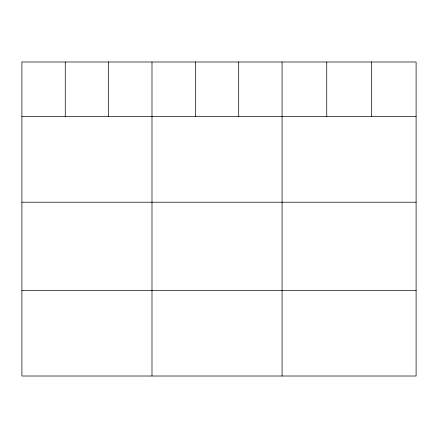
<?xml version="1.0" encoding="UTF-8"?>
<svg xmlns="http://www.w3.org/2000/svg" width="438" height="438" viewBox="0 0 438 438"><rect width="100%" height="100%" fill="white"/><g stroke="black" fill="none" stroke-linecap="round" stroke-linejoin="round"><path stroke-width="0.66" d="M416.1 116.596L416.1 376.012L21.9 376.012L21.9 61.988L416.1 61.988L416.1 116.596L21.9 116.596M21.9 202.203L416.1 202.203M21.9 290.405L416.1 290.405M371.424 61.988L371.424 116.596M326.748 61.988L326.748 116.596M282.072 61.988L282.072 376.012M238.71 61.988L238.71 116.596M195.348 61.988L195.348 116.596M151.986 61.988L151.986 376.012M108.624 61.988L108.624 116.596M65.262 61.988L65.262 116.596"/></g></svg>
